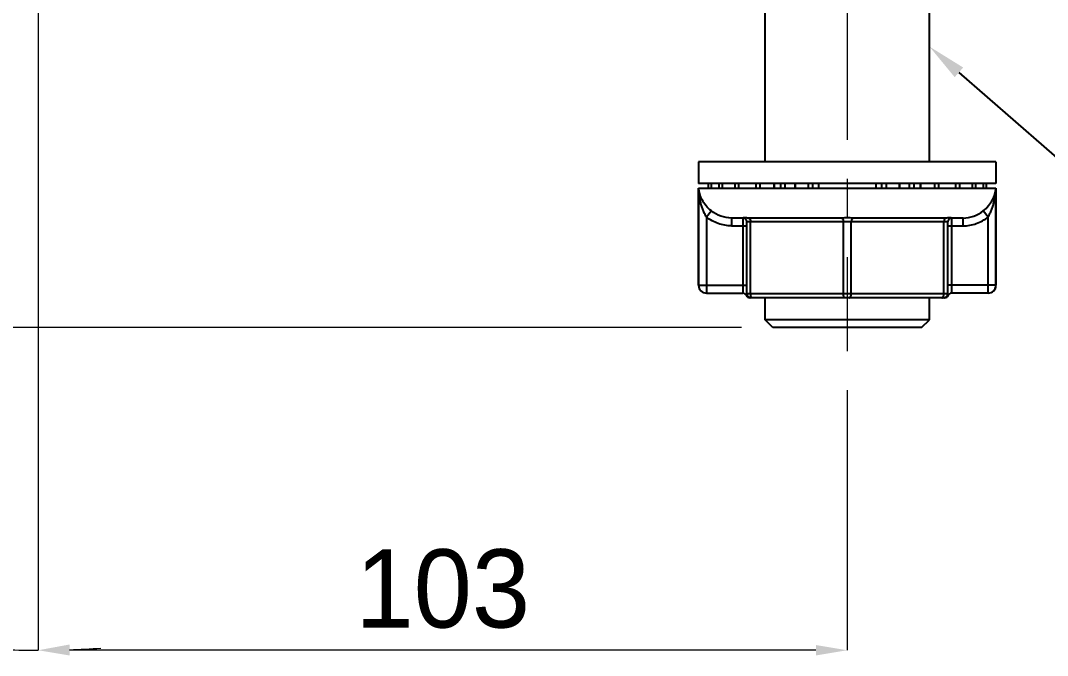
# Model space of a CAD drawing. Extents: x 0 to 790, y 0 to 579.
# Drawn here: x 391.4 to 522.6, y 138.5 to 219.7 of the extents above; entities that cross this region are included whole.
import ezdxf
from ezdxf import colors
from ezdxf.entities.mleader import LeaderData, LeaderLine
from ezdxf.math import Vec2, Vec3

# ---------------------------------------------------------------- set-up
doc = ezdxf.new("R2010")
doc.units = 0
doc.header["$LTSCALE"] = 10
doc.header["$MEASUREMENT"] = 0
doc.header["$PDMODE"] = 3
doc.header["$PDSIZE"] = -10
doc.linetypes.add('CENTER', pattern=[2, 1.25, -0.25, 0.25, -0.25])
doc.linetypes.add('CENTER2', pattern=[28.575000000000003, 19.05, -3.175, 3.175, -3.175])
doc.layers.get('0').update_dxf_attribs({"linetype": 'CONTINUOUS'})
doc.layers.get('DEFPOINTS').update_dxf_attribs({"linetype": 'CONTINUOUS'})
doc.layers.add('Cneter', color=1, linetype='CENTER2', lineweight=13)
doc.layers.add('DEF_LAYER_ASSEM_MEMBER', color=7, linetype='CONTINUOUS')
doc.styles.add('Daelim Dimension', font='')
doc.styles.get('Daelim Dimension').set_extended_font_data('나눔고딕')
doc.dimstyles.new('DEFAULT', dxfattribs={"dimscale": 2, "dimtxt": 2, "dimasz": 2, "dimexe": 0, "dimexo": 2, "dimgap": 1, "dimtad": 1, "dimdec": 0, "dimzin": 9, "dimdsep": 46, "dimtxsty": 'Daelim Dimension', "dimcen": 0.5, "dimclrd": 5, "dimclre": 5, "dimclrt": 256, "dimadec": 1, "dimazin": 0, "dimtfac": 1, "dimtdec": 0, "dimtix": 1, "dimtmove": 0, "dimatfit": 3, "dimfxl": 1, "dimtolj": 1, "dimtzin": 1, "dimlwd": 9, "dimlwe": 9, "dimarcsym": 0})

# ---------------------------------------------------------------- blocks, each defined once
blk = doc.blocks.new('*D1')
at = {"color": 5, "lineweight": 9, "ltscale": 0.5, "transparency": 16777216}
for p, q in [((393.6542930603027, 250.0464243302931), (393.6542930603027, 139.1994890092159)), ((497.0245475769043, 172.4462732682814), (497.0245475769043, 139.1994890092159)), ((493.0245475769043, 139.1994890092159), (397.6542930603027, 139.1994890092159))]:
    blk.add_line(p, q, dxfattribs=at)
at = {"color": 5, "ltscale": 0.5, "transparency": 16777216}
for points in [[(397.6542930603027, 139.8661556758826), (397.6542930603027, 138.5328223425493), (393.6542930603027, 139.1994890092159)], [(493.0245475769043, 139.8661556758826), (493.0245475769043, 138.5328223425493), (497.0245475769043, 139.1994890092159)]]:
    blk.add_solid(points, dxfattribs=at)
at = {"layer": 'DEFPOINTS', "color": 0, "ltscale": 0.5, "transparency": 16777216}
for p in [(393.6542930603027, 254.0464243302931), (497.0245475769043, 176.4462732682814), (393.6542930603027, 139.1994890092159)]:
    blk.add_point(p, dxfattribs=at)
at = {"color": 7, "ltscale": 0.5, "transparency": 16777216, "insert": (445.3394203186034, 152.100776562864), "char_height": 10, "attachment_point": 2, "style": 'Daelim Dimension'}
blk.add_mtext('\\A1;103', dxfattribs=at)
blk = doc.blocks.new('*D7')
at = {"color": 5, "lineweight": 9, "ltscale": 0.5, "transparency": 16777216}
for p, q in [((390.2902661321691, 237.9681171953121), (373.1903656565568, 140.9898523007341)), ((393.6542930603028, 237.6737970719924), (393.654293060303, 139.199489009216))]:
    blk.add_line(p, q, dxfattribs=at)
for start, end in [(256.1125375357058, 258.0551454248601), (259.9999909281046, 261.942598817259), (261.944836431349, 268.0551544967557), (268.0573921108457, 270.0000000000001), (271.9448455032446, 273.887453392399)]:
    blk.add_arc((393.6542930603028, 257.0464442893396), 117.8469552801236, start, end, dxfattribs=at)
at = {"color": 5, "ltscale": 0.5, "transparency": 16777216}
for points in [[(369.3903812475036, 142.4056781852963), (369.1365990367836, 141.0967196804919), (373.1903656565568, 140.9898523007341)], [(397.6650310873123, 138.600803012097), (397.6424028687018, 139.9339443179984), (393.654293060303, 139.199489009216)]]:
    blk.add_solid(points, dxfattribs=at)
at = {"layer": 'DEFPOINTS', "color": 0, "ltscale": 0.5, "transparency": 16777216}
for p in [(393.6542930603028, 254.0464243302931), (392.7860527038574, 252.1224130998244), (390.9848594665527, 241.907348097383), (393.6542930603028, 241.6737970719923), (386.8020957986985, 139.3988677674091)]:
    blk.add_point(p, dxfattribs=at)
at = {"color": 7, "ltscale": 0.5, "transparency": 16777216, "insert": (361.4740105591508, 157.0662143220057), "char_height": 10, "attachment_point": 2, "rotation": 342.1583743082208, "style": 'Daelim Dimension'}
blk.add_mtext('\\A1;10°', dxfattribs=at)
blk = doc.blocks.new('*D4')
at = {"color": 5, "lineweight": 9, "ltscale": 0.5, "transparency": 16777216}
blk.add_line((497.0245475769044, 233.4462732682814), (497.0245475769045, 285.4092233049405), dxfattribs=at)
blk.add_arc((497.0245475769043, 190.3561786424859), 95.05304466245462, 92.41128553900758, 92.58871637014632, dxfattribs=at)
at = {"color": 5, "ltscale": 0.5, "transparency": 16777216}
for points in [[(492.7754747765786, 284.6470148309397), (492.6872405566558, 285.9774254819089), (488.7401257137095, 285.0475174966557)], [(493.0114058570557, 285.9915788499937), (493.0394603678411, 284.658540695175), (497.0245475769045, 285.4092233049405)]]:
    blk.add_solid(points, dxfattribs=at)
at = {"layer": 'DEFPOINTS', "color": 0, "ltscale": 0.5, "transparency": 16777216}
for p in [(484.4103965759277, 334.5365290055861), (491.4977024496487, 285.2484084747642), (497.0245475769044, 229.4462732682813), (494.1883277893066, 222.774306715547), (497.0245475769043, 177.4462732682814)]:
    blk.add_point(p, dxfattribs=at)
at = {"color": 7, "ltscale": 0.5, "transparency": 16777216, "insert": (504.856784452633, 292.4956345538335), "char_height": 10, "attachment_point": 5, "rotation": 355.6150379826749, "style": 'Daelim Dimension'}
blk.add_mtext('\\A1;5%%D', dxfattribs=at)
blk = doc.blocks.new('*D6')
at = {"color": 5, "lineweight": 9, "ltscale": 0.5, "transparency": 16777216}
for p, q in [((334.8556785583498, 224.6462702165237), (338.8556785583498, 224.6462702165237)), ((338.8556785583498, 184.4462732682814), (338.8556785583498, 220.6462702165237)), ((483.5245475769045, 180.4462732682815), (338.8556785583498, 180.4462732682814))]:
    blk.add_line(p, q, dxfattribs=at)
at = {"color": 5, "ltscale": 0.5, "transparency": 16777216}
for points in [[(338.1890118916831, 220.6462702165237), (339.5223452250165, 220.6462702165237), (338.8556785583498, 224.6462702165237)], [(338.1890118916831, 184.4462732682814), (339.5223452250165, 184.4462732682814), (338.8556785583498, 180.4462732682814)]]:
    blk.add_solid(points, dxfattribs=at)
at = {"layer": 'DEFPOINTS', "color": 0, "ltscale": 0.5, "transparency": 16777216}
for p in [(338.8556785583498, 224.6462702165237), (338.8556785583498, 224.6462702165237), (487.5245475769045, 180.4462732682815)]:
    blk.add_point(p, dxfattribs=at)
at = {"color": 7, "ltscale": 0.5, "transparency": 16777216, "insert": (331.5194839946874, 202.5462717424024), "char_height": 10, "attachment_point": 5, "rotation": 90, "style": 'Daelim Dimension'}
blk.add_mtext('\\A1;44', dxfattribs=at)

msp = doc.modelspace()

# ---------------------------------------------------------------- linework, layer by layer
at = {"layer": 'Cneter', "linetype": 'CENTER', "ltscale": 2}
msp.add_line((497.0245475769043, 229.4462732682814), (497.0245475769043, 177.4462732682814), dxfattribs=at)
at = {"layer": 'DEF_LAYER_ASSEM_MEMBER', "color": 7, "linetype": 'Continuous'}
for p, q in [((486.5245475769043, 201.6462702165236), (486.5245475769043, 221.6462702165236)), ((507.5245475769043, 201.6462702165236), (507.5245475769043, 221.6462702165236)), ((516.0245475769043, 201.6462702165236), (478.0245475769043, 201.6462702165236)), ((478.0245475769043, 201.6462702165236), (478.0245475769043, 198.8462747941603)), ((516.0245475769043, 201.6462702165236), (516.0245475769043, 198.8462747941603)), ((516.0245475769043, 198.8462747941603), (478.0245475769043, 198.8462747941603)), ((478.0245475769043, 198.2462763200392), (516.0245475769043, 198.2462763200392)), ((478.0245475769043, 185.8462747941603), (478.0245475769043, 198.2462763200392)), ((479.2895889282227, 198.2462763200392), (479.2895889282227, 198.8462747941603)), ((480.6418800354004, 198.2462763200392), (480.6418800354004, 198.8462747941603)), ((482.6970634460449, 198.2462763200392), (482.6970634460449, 198.8462747941603)), ((485.3653144836426, 198.2462763200392), (485.3653144836426, 198.8462747941603)), ((487.7274131774902, 198.2462763200392), (487.7274131774902, 198.8462747941603)), ((488.5300216674805, 198.2462763200392), (488.5300216674805, 198.8462747941603)), ((490.401195526123, 198.2462763200392), (490.401195526123, 198.8462747941603)), ((492.0528678894043, 198.2462763200392), (492.0528678894043, 198.8462747941603)), ((493.3775596618652, 198.2462763200392), (493.3775596618652, 198.8462747941603)), ((500.6715393066406, 198.8462747941603), (500.6715393066406, 198.2462763200392)), ((501.9962348937988, 198.8462747941603), (501.9962348937988, 198.2462763200392)), ((503.6479072570801, 198.8462747941603), (503.6479072570801, 198.2462763200392)), ((505.5190773010254, 198.8462747941603), (505.5190773010254, 198.2462763200392)), ((506.3216857910156, 198.8462747941603), (506.3216857910156, 198.2462763200392)), ((508.683780670166, 198.8462747941603), (508.683780670166, 198.2462763200392)), ((511.3520317077637, 198.8462747941603), (511.3520317077637, 198.2462763200392)), ((513.4072151184082, 198.8462747941603), (513.4072151184082, 198.2462763200392)), ((514.7595100402832, 198.8462747941603), (514.7595100402832, 198.2462763200392)), ((516.0245475769043, 185.8462747941603), (516.0245475769043, 198.2462763200392)), ((483.6745491027832, 194.4462732682814), (482.2343482971191, 194.4462732682814)), ((496.2726249694824, 194.4462732682814), (484.4264717102051, 194.4462732682814)), ((509.6226501464844, 194.4462732682814), (497.7764701843262, 194.4462732682814)), ((511.8147468566895, 194.4462732682814), (510.3745498657227, 194.4462732682814)), ((484.1745491027832, 184.7462763200392), (484.1745491027832, 193.9462732682814)), ((509.8745498657227, 184.7462763200392), (509.8745498657227, 193.9462732682814)), ((479.0314979553223, 184.8462747941603), (483.6745491027832, 184.8462747941603)), ((484.6007919311523, 184.2462458024611), (484.5764007568359, 184.2464899430861)), ((509.4580345153809, 184.2462763200392), (484.591064453125, 184.2462763200392)), ((486.5245475769043, 181.4462732682814), (486.5245475769043, 184.2462763200392)), ((507.5245475769043, 181.4462732682814), (507.5245475769043, 184.2462763200392)), ((509.4483070373535, 184.2462458024611), (509.4726829528809, 184.2465662370314)), ((515.0176048278809, 184.8462747941603), (510.3745498657227, 184.8462747941603)), ((507.5245475769043, 181.4462732682814), (486.5245475769043, 181.4462732682814)), ((487.5245475769043, 180.4462732682814), (486.5245475769043, 181.4462732682814)), ((506.5245475769043, 180.4462732682814), (507.5245475769043, 181.4462732682814)), ((506.5245475769043, 180.4462732682814), (487.5245475769043, 180.4462732682814))]:
    msp.add_line(p, q, dxfattribs=at)
at = {"layer": 'DEF_LAYER_ASSEM_MEMBER', "color": 9, "linetype": 'Continuous'}
for p, q in [((478.0318794250488, 198.2462763200392), (478.0318794250488, 185.8462747941603)), ((479.6672325134277, 198.2462763200392), (479.6672325134277, 198.8462747941603)), ((481.0780792236328, 198.2462763200392), (481.0780792236328, 198.8462747941603)), ((483.185863494873, 198.2462763200392), (483.185863494873, 198.8462747941603)), ((485.8984603881836, 198.2462763200392), (485.8984603881836, 198.8462747941603)), ((487.6605567932129, 198.2462763200392), (487.6605567932129, 198.8462747941603)), ((489.0973243713379, 198.2462763200392), (489.0973243713379, 198.8462747941603)), ((490.3684959411621, 198.2462763200392), (490.3684959411621, 198.8462747941603)), ((492.6426429748535, 198.2462763200392), (492.6426429748535, 198.8462747941603)), ((493.3673362731934, 198.2462763200392), (493.3673362731934, 198.8462747941603)), ((500.6817626953125, 198.8462747941603), (500.6817626953125, 198.2462763200392)), ((501.4064559936523, 198.8462747941603), (501.4064559936523, 198.2462763200392)), ((503.6806030273438, 198.8462747941603), (503.6806030273438, 198.2462763200392)), ((504.9517784118652, 198.8462747941603), (504.9517784118652, 198.2462763200392)), ((506.388542175293, 198.8462747941603), (506.388542175293, 198.2462763200392)), ((508.1506385803223, 198.8462747941603), (508.1506385803223, 198.2462763200392)), ((510.8632392883301, 198.8462747941603), (510.8632392883301, 198.2462763200392)), ((512.971019744873, 198.8462747941603), (512.971019744873, 198.2462763200392)), ((514.3818626403809, 198.8462747941603), (514.3818626403809, 198.2462763200392)), ((516.0172157287598, 198.2462763200392), (516.0172157287598, 185.8462747941603)), ((479.6579933166504, 195.3492655168166), (479.0314979553223, 194.574714125215)), ((479.0314979553223, 194.574714125215), (479.0314979553223, 184.8462747941603)), ((482.2343482971191, 194.4462732682814), (482.2343482971191, 193.4462732682814)), ((483.6745491027832, 194.4462732682814), (483.6745491027832, 184.8462747941603)), ((510.3745498657227, 184.8462747941603), (510.3745498657227, 194.4462732682814)), ((511.8147468566895, 193.4462732682814), (511.8147468566895, 194.4462732682814)), ((515.0176048278809, 194.574714125215), (514.3911018371582, 195.3492731462111)), ((515.0176048278809, 184.8462747941603), (515.0176048278809, 194.574714125215)), ((482.2343482971191, 193.4462732682814), (484.1745491027832, 193.4462732682814)), ((496.5245475769043, 193.9462732682814), (484.6745491027832, 193.9462732682814)), ((484.6745491027832, 184.7462763200392), (484.6745491027832, 193.9462732682814)), ((496.5245475769043, 184.7462763200392), (496.5245475769043, 193.9462732682814)), ((509.3745498657227, 193.9462732682814), (497.5245475769043, 193.9462732682814)), ((497.5245475769043, 184.7462763200392), (497.5245475769043, 193.9462732682814)), ((509.3745498657227, 184.7462763200392), (509.3745498657227, 193.9462732682814)), ((509.8745498657227, 193.4462732682814), (511.8147468566895, 193.4462732682814)), ((478.0245475769043, 185.8462747941603), (484.1745491027832, 185.8462747941603)), ((516.0245475769043, 185.8462747941603), (509.8745498657227, 185.8462747941603)), ((509.8745498657227, 184.7462763200392), (484.1745491027832, 184.7462763200392))]:
    msp.add_line(p, q, dxfattribs=at)
at = {"layer": 'DEF_LAYER_ASSEM_MEMBER', "color": 7, "linetype": 'Continuous'}
for centre, radius, start, end in [((483.6745491027832, 193.9462732682814), 0.5, 0, 90), ((510.3745498657227, 193.9462732682814), 0.5, 90, 180), ((479.0245475769043, 185.8462747941603), 1, 180, 270), ((515.0245475769043, 185.8462747941603), 1, 270, 0), ((483.6745491027832, 184.3462747941603), 0.5, 23.57826053999415, 90), ((484.591064453125, 184.7462763200392), 0.5, 203.5782605399941, 270), ((484.6745491027832, 184.7462763200392), 0.5, 180, 270), ((509.3745498657227, 184.7462763200392), 0.5, 270, 0), ((509.4580345153809, 184.7462763200392), 0.5, 270, 336.4217394600058), ((510.3745498657227, 184.3462747941603), 0.5, 90, 156.4217394600059)]:
    msp.add_arc(centre, radius, start, end, dxfattribs=at)
at = {"layer": 'DEF_LAYER_ASSEM_MEMBER', "color": 9, "linetype": 'Continuous'}
for centre, radius, start, end in [((479.0317573547363, 185.8461222062697), 0.9998675434000001, 179.9912573579302, 269.9851375081993), ((515.0173416137695, 185.8461222062697), 0.9998675437000001, 270.0148624918006, 0.00874264206976449)]:
    msp.add_arc(centre, radius, start, end, dxfattribs=at)
for points, start_tangent, end_tangent in [([(479.0314979553223, 194.574714125215), (478.7918281555176, 195.0086435685744), (478.5920753479004, 195.4576181779494), (478.4273948669434, 195.9152445207228), (478.2940940856934, 196.3782038102736), (478.1895179748535, 196.8445124040236), (478.1473999023438, 197.078490675508), (478.1118278503418, 197.3127893815627), (478.0826530456543, 197.5472254167189), (478.0597648620605, 197.7814478288283), (478.0506324768066, 197.8982309709181), (478.0430183410645, 198.0143961320509), (478.0368461608887, 198.1287607560744), (478.0342330932617, 198.1834024797072), (478.0318794250488, 198.222060621797)], (-0.5258569508507019, 0.8505730228745809), (-0.1281384187852802, -0.9917562934669022)), ([(479.6579933166504, 195.3492655168166), (478.974666595459, 196.0233911882033), (478.4808387756348, 196.7581552873244), (478.1709632873535, 197.5157389054884), (478.0814094543457, 197.8954080949416), (478.0340385437012, 198.2462763200392)], (-0.77868532757641, 0.6274146640119429), (-0.1066189785296108, 0.9942999514318115)), ([(514.3911094665527, 195.3492655168166), (515.0745887756348, 196.0235819230666), (515.5683403015137, 196.758307875215), (515.8781623840332, 197.5158151994337), (515.9676971435547, 197.8954462419142), (516.015064239502, 198.2462763200392)], (0.7787437025407181, 0.6273422078524398), (0.1066420041514112, 0.9942974821202005)), ([(515.0176048278809, 194.574714125215), (515.2573204040527, 195.0087274919142), (515.4570732116699, 195.4577249894728), (515.6217384338379, 195.9153513322462), (515.7550315856934, 196.378295363008), (515.8596000671387, 196.8445963273634), (515.9017105102539, 197.0785593400587), (515.9372825622559, 197.3128580461134), (515.9664497375488, 197.5472788224806), (515.9893379211426, 197.7814936051955), (515.9984664916992, 197.8982691178908), (516.0060844421387, 198.0144342790236), (516.0122566223145, 198.128798903047), (516.0148658752441, 198.1834329972853), (516.0172157287598, 198.222060621797)], (0.5257873839469165, 0.8506160278775954), (0.1280231545811588, -0.9917711791996624)), ([(482.2343482971191, 193.4462732682814), (480.5359649658203, 193.7355112443556), (479.0314979553223, 194.574714125215)], (-0.9999999706659741, 0.0002422148859899717), (-0.777670487443451, 0.6286721028958304)), ([(482.2343482971191, 194.4462732682814), (480.868968963623, 194.677138746797), (479.6579933166504, 195.3492655168166)], (-0.9999999922729688, 0.0001243143700016274), (-0.7787820915254309, 0.6272945511633872)), ([(484.4264488220215, 194.4462732682814), (484.6020774841309, 194.2998728166212), (484.6557502746582, 194.1373667131056), (484.6745491027832, 193.9462732682814)], (1, 0), (-0.001015410562785653, -0.9999994844705618)), ([(496.272647857666, 194.4462732682814), (496.3686714172363, 194.4081262956252), (496.4503974914551, 194.2998728166212), (496.5050010681152, 194.1373667131056), (496.5245475769043, 193.9462732682814)], (1, 0), (0.002417846531661169, -0.9999970770048028)), ([(497.7764472961426, 194.4462732682814), (497.6802978515625, 194.4081262956252), (497.5984802246094, 194.2998728166212), (497.5438995361328, 194.1373667131056), (497.5245475769043, 193.9462732682814)], (-1, 0), (-0.001013928570538741, -0.9999994859742949)), ([(509.6226501464844, 194.4462732682814), (509.4468002319336, 194.2998728166212), (509.3931465148926, 194.1373667131056), (509.3745498657227, 193.9462732682814)], (-1, 0), (0.002417846839683024, -0.9999970770040579)), ([(511.8147468566895, 194.4462732682814), (513.1801300048828, 194.6771768937697), (514.3911094665527, 195.3492655168166)], (0.9999999988253877, 4.846879979867115e-05), (0.778737144083224, 0.627350349027642)), ([(511.8147468566895, 193.4462732682814), (513.5131187438965, 193.7355799089064), (515.0176048278809, 194.574714125215)], (0.9999999955385439, 9.446116781806679e-05), (0.7775803841162434, 0.6287835448209785)), ([(484.6745491027832, 193.9462732682814), (484.467586517334, 193.9483103166212), (484.381175994873, 193.94946998459), (484.3084983825684, 193.9498667131056), (484.2506523132324, 193.9494623551955), (484.2086524963379, 193.9483026872267), (484.1831474304199, 193.9469370256056), (484.1745491027832, 193.9462732682814)], (-0.9999999501403375, 0.0003157836644263902), (-0.6813642786742806, -0.7319444785956631)), ([(497.5245475769043, 193.9462732682814), (497.0245475769043, 193.9498667131056), (496.5245475769043, 193.9462732682814)], (-0.9999999507214973, 0.0003139378969552911), (-0.9999999913350206, -0.0001316433021461447)), ([(509.8745498657227, 193.9462732682814), (509.8724021911621, 193.9464716325392), (509.8659629821777, 193.9469522843947), (509.855297088623, 193.9476007829298), (509.8404502868652, 193.9483103166212), (509.7984390258789, 193.94946998459), (509.7405967712402, 193.9498667131056), (509.6679191589355, 193.9494623551955), (509.5815086364746, 193.9483026872267), (509.3745498657227, 193.9462732682814)], (0.5395561021183398, 0.84194964972192), (-0.9999999914145402, -0.0001310378548833458)), ([(484.1745491027832, 184.7462763200392), (484.1658821105957, 184.6687006364455), (484.1581535339355, 184.6341471086134), (484.1502151489258, 184.6040491471877), (484.1431083679199, 184.579467238008), (484.1375389099121, 184.5612406144728), (484.1340141296387, 184.5500635514845), (484.1328086853027, 184.5462717424025)], (-1.612316922166399e-05, -0.9999999998700219), (0.9856430428308912, 0.1688425068490217)), ([(484.8288764953613, 184.2843317399611), (484.7167015075684, 184.4684519181837), (484.6745491027832, 184.7462763200392)], (-0.7705557200110723, 0.6373726401079811), (0, 1)), ([(484.9245491027832, 184.2462763200392), (484.9001426696777, 184.2486948381056), (484.8288764953613, 184.2843317399611)], (-1, 0), (-0.7705557200730696, 0.637372640033029)), ([(496.7745475769043, 184.2462763200392), (496.6788787841797, 184.2843317399611), (496.5977745056152, 184.3927225480666), (496.5435791015625, 184.5549311051955), (496.5245475769043, 184.7462763200392)], (-1, 0), (0, 1)), ([(497.2745475769043, 184.2462763200392), (497.3702201843262, 184.2843317399611), (497.4513282775879, 184.3927225480666), (497.5055198669434, 184.5549311051955), (497.5245475769043, 184.7462763200392)], (1, 0), (0, 1)), ([(509.1245498657227, 184.2462763200392), (509.1489562988281, 184.2486948381056), (509.2202186584473, 184.2843317399611)], (1, 0), (0.7705541101262912, 0.6373745863834545)), ([(509.2202186584473, 184.2843317399611), (509.3323936462402, 184.4684519181837), (509.3745498657227, 184.7462763200392)], (0.7705541098837503, 0.6373745866766742), (0, 1)), ([(509.9162940979004, 184.5462717424025), (509.9150657653809, 184.5500864396681), (509.911548614502, 184.5612711320509), (509.9059944152832, 184.579482496797), (509.8988723754883, 184.6040796647658), (509.8832092285156, 184.6687158952345), (509.8745498657227, 184.7462763200392)], (-0.9830765443464616, 0.1831952727441942), (-2.856187041468035e-06, 0.9999999999959212))]:
    msp.add_spline(points, degree=3, dxfattribs=dict(at, start_tangent=start_tangent, end_tangent=end_tangent))
at = {"layer": 'DEF_LAYER_ASSEM_MEMBER', "color": 7, "linetype": 'Continuous'}
for points, start_tangent, end_tangent in [([(484.4264488220215, 194.4462732682814), (483.8930702209473, 194.4495310197462), (483.739330291748, 194.4481119523634), (483.6745491027832, 194.4462732682814)], (-0.9999999886136669, 0.0001509061505600457), (-0.9999986357608142, 0.001651810071009618)), ([(497.7764472961426, 194.4462732682814), (497.0245361328125, 194.4495386491408), (496.2726554870605, 194.4462732682814)], (-0.9999999900651002, 0.0001409602761440727), (-0.9999999966328631, 8.206262208704164e-05)), ([(510.3745460510254, 194.4462732682814), (510.3097801208496, 194.448119581758), (510.1560096740723, 194.4495310197462), (509.6226539611816, 194.4462732682814)], (-0.9999958835601083, 0.002869296575556007), (-0.9999999961488588, 8.776264836187831e-05))]:
    msp.add_spline(points, degree=3, dxfattribs=dict(at, start_tangent=start_tangent, end_tangent=end_tangent))

# ---------------------------------------------------------------- dimensions: what is measured, and where the dimension line sits
at = {"color": 5, "ltscale": 0.5}
dim = msp.add_angular_dim_2l(base=(491.4977024496487, 285.2484084747642), line1=((494.1883277893066, 222.774306715547), (484.4103965759277, 334.5365290055861)), line2=((497.0245475769043, 229.4462732682814), (497.0245475769043, 177.4462732682814)), text='5%%D', dimstyle='DEFAULT', override={"dimtxt": 5, "dimdec": 0, "dimclrd": 5, "dimclre": 5, "dimclrt": 7}, dxfattribs=at)
dim.commit()
dim.dimension.update_dxf_attribs({"geometry": '*D4', "text_midpoint": (504.2920502187609, 285.1309891405987), "dimtype": 130})
dim = msp.add_angular_dim_2l(base=(386.8020957986985, 139.3988677674091), line1=((390.9848594665527, 241.907348097383), (392.7860527038574, 252.1224130998244)), line2=((393.6542930603027, 254.0464243302931), (393.6542930603027, 241.6737970719923)), dimstyle='DEFAULT', override={"dimtxt": 5, "dimclrd": 5, "dimclre": 5, "dimclrt": 7, "dimadec": 0}, dxfattribs=at)
dim.commit()
dim.dimension.update_dxf_attribs({"geometry": '*D7', "text_midpoint": (357.5475237062376, 144.8670964769736), "dimtype": 162})
dim = msp.add_linear_dim(base=(393.6542930603027, 139.1994890092159), p1=(497.0245475769043, 176.4462732682814), p2=(393.6542930603027, 254.0464243302931), angle=180, dimstyle='DEFAULT', override={"dimtxt": 5, "dimdec": 0, "dimclrd": 5, "dimclre": 5, "dimclrt": 7}, dxfattribs=at)
dim.commit()
dim.dimension.update_dxf_attribs({"geometry": '*D1', "text_midpoint": (445.3394203186034, 139.1994890092159), "dimtype": 128})
dim = msp.add_linear_dim(base=(338.8556785583498, 224.6462702165237), p1=(487.5245475769043, 180.4462732682814), p2=(338.8556785583497, 224.6462702165236), angle=90, dimstyle='DEFAULT', override={"dimtxt": 5, "dimdec": 0, "dimclrd": 5, "dimclre": 5, "dimclrt": 7}, dxfattribs=at)
dim.commit()
dim.dimension.update_dxf_attribs({"geometry": '*D6', "text_midpoint": (331.5194839946874, 202.5462717424024)})

# ---------------------------------------------------------------- leaders
at = {"ltscale": 0.5}
ml = msp.add_multileader_mtext('Standard', dxfattribs=at)
ml.set_content('G1/2-14', color=256, style='Daelim Dimension')
ml.set_leader_properties(color=5)
ml.build(insert=Vec2(0, 0))
ml.multileader.update_dxf_attribs({"text_left_attachment_type": 6, "text_right_attachment_type": 6, "dogleg_length": 0.36, "arrow_head_size": 5})
ctx = ml.context
ctx.base_point, ctx.char_height, ctx.arrow_head_size, ctx.landing_gap_size, ctx.plane_origin = Vec3(529.9545701599121, 197.05640357834), 10, 5, 0.09, Vec3(507.5245475769043, 216.3562311540236)
ctx.left_attachment, ctx.right_attachment = 6, 6
notes = []
notes.append((ctx, [(0, (1, 1, 0), (529.5945701599121, 197.05640357834), (1, 0), 0.36, [(0, [(507.5245475769043, 216.3562311540236)], 0, [])])]))
ctx.mtext.insert, ctx.mtext.flow_direction = Vec3(530.0445701599122, 209.05640357834), 5
for ctx, leaders in notes:
    for number, flags, end, landing, length, lines in leaders:
        leader = LeaderData()
        leader.index, (leader.has_last_leader_line, leader.has_dogleg_vector, leader.attachment_direction) = number, flags
        leader.last_leader_point, leader.dogleg_vector, leader.dogleg_length = Vec3(end), Vec3(landing), length
        for number, points, colour, breaks in lines:
            line = LeaderLine()
            line.index, line.vertices, line.color, line.breaks = number, Vec3.list(points), colors.encode_raw_color(colour), breaks
            leader.lines.append(line)
        ctx.leaders.append(leader)

doc.saveas('drawing.dxf')
